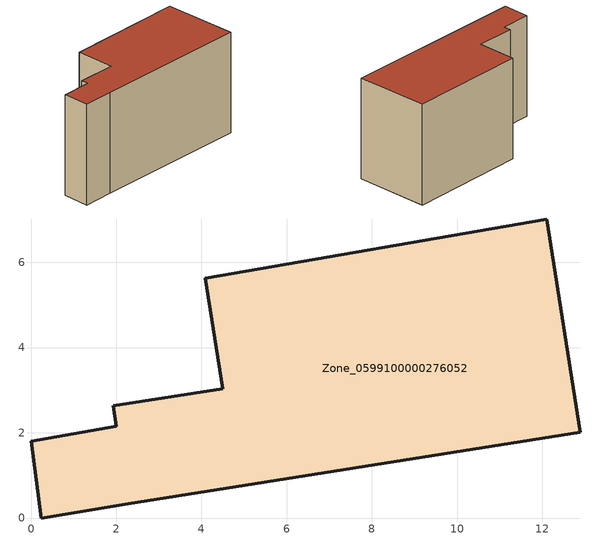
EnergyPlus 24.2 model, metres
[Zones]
Zone_0599100000276052
 floor ground (C_G): 2.29,0.34 0.24,0 0,1.8 2,2.15 1.93,2.64 4.49,3.04 4.09,5.63 12.1,7.02 12.89,2.02 z0
 wall outside (C_F): 4.09,5.63 4.49,3.04 1.93,2.64 2,2.15 0,1.8 0.24,0 2.29,0.34 12.89,2.02 12.1,7.02 4.09,5.63 z0:6.86
 roof outside (C_R): 2.29,0.34 12.89,2.02 12.1,7.02 4.09,5.63 4.49,3.04 1.93,2.64 2,2.15 0,1.8 0.24,0 z6.86
[BUILDING]
Pand.0599100000276052: North Axis=0; Terrain=City; Loads Convergence Tolerance Value=0.04; Temperature Convergence Tolerance Value=0.4; Solar Distribution=FullExterior; Maximum Number of Warmup Days=25; Minimum Number of Warmup Days=1
[Site:Location]
Rotterdam.The.Hague.AP_ZH_NLD Design_Conditions: Latitude=51.96; Longitude=4.45; Time Zone=1; Elevation=-4.5
[SITE:GROUNDTEMPERATURE:BUILDINGSURFACE]
18, 18, 18, 18, 18, 18, 18, 18, 18, 18, 18, 18
[MATERIAL] Thermal Absorptance=0.9; Solar Absorptance=0.7; Visible Absorptance=0.7
Name | Roughness | Thickness | Conductivity | Density | Specific Heat
G.TI.1946 | MediumSmooth | 0.15 | 1 | 540 | 1210
F.TI.1946 | Rough | 0.3 | 0.857143 | 1920 | 840
R.TI.1946 | MediumRough | 0.2 | 0.1 | 1500 | 1000
[CONSTRUCTION]
C_G: G.TI.1946
C_F: F.TI.1946
C_R: R.TI.1946
[ZONE]
Zone_0599100000276052: Type=1; Multiplier=1; Ceiling Height=Autocalculate; Volume=Autocalculate; Floor Area=autocalculate; Part of Total Floor Area=Yes
[ZONEINFILTRATION:DESIGNFLOWRATE]
Infil_Zone_0599100000276052: Zone or ZoneList or Space or SpaceList=Zone_0599100000276052; Schedule=AlwaysOn; Design Flow Rate Calculation Method=Flow/Area; Flow Rate per Floor Area=0.003; Constant Term Coefficient=1; Temperature Term Coefficient=0; Velocity Term Coefficient=0; Velocity Squared Term Coefficient=0
[HVACTEMPLATE:ZONE:IDEALLOADSAIRSYSTEM]
Zone_0599100000276052: Maximum Heating Supply Air Temperature=50; Minimum Cooling Supply Air Temperature=13; Maximum Heating Supply Air Humidity Ratio=0.0156; Minimum Cooling Supply Air Humidity Ratio=0.0077; Heating Limit=NoLimit; Cooling Limit=NoLimit; Dehumidification Control Type=ConstantSensibleHeatRatio; Cooling Sensible Heat Ratio=0.7; Dehumidification Setpoint=60; Humidification Control Type=None; Humidification Setpoint=30; Outdoor Air Method=None; Outdoor Air Flow Rate per Person=0.00944; Outdoor Air Flow Rate per Zone Floor Area=0; Outdoor Air Flow Rate per Zone=0; Demand Controlled Ventilation Type=None; Outdoor Air Economizer Type=NoEconomizer; Heat Recovery Type=None; Sensible Heat Recovery Effectiveness=0.7; Latent Heat Recovery Effectiveness=0.65
[ZONECONTROL:THERMOSTAT]
ThermostatControl_Zone_0599100000276052: Zone or ZoneList=Zone_0599100000276052; Control Type Schedule=DualSetpointControlType; Control 1=Thermostat_Zone_0599100000276052; Temperature Difference Between Cutout And Setpoint=0
[THERMOSTATSETPOINT:DUALSETPOINT]
Thermostat_Zone_0599100000276052: Heating Setpoint Temperature Schedule=HeatingSetpoint_Zone_0599100000276052; Cooling Setpoint Temperature Schedule=CoolingSetpoint_Zone_0599100000276052
[SCHEDULE:COMPACT]
HeatingSetpoint_Zone_0599100000276052: Through: 12/31, For: AllDays, Until: 24:00, 21
CoolingSetpoint_Zone_0599100000276052: Through: 12/31, For: AllDays, Until: 24:00, 24
DualSetpointControlType: Through: 12/31, For: AllDays, Until: 24:00, 4
AlwaysOn: Through: 12/31, For: AllDays, Until: 24:00, 1
